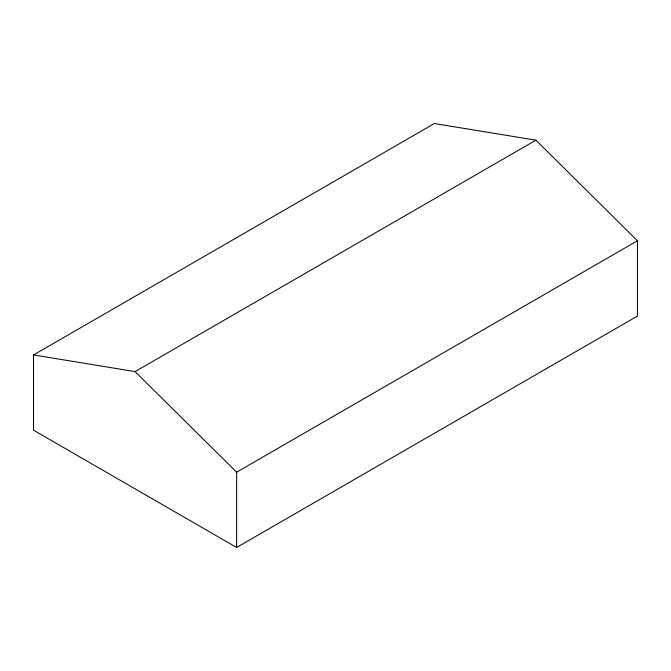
<?xml version="1.0" encoding="UTF-8"?>
<svg xmlns="http://www.w3.org/2000/svg" width="671" height="671" viewBox="0 0 671 671"><rect width="100%" height="100%" fill="white"/><g stroke="black" fill="none" stroke-linecap="round" stroke-linejoin="round"><path stroke-width="1.01" d="M33.55 354.934L434.372 123.531L535.911 140.189L637.45 240.772L637.45 316.066L236.628 547.469L33.55 430.228L33.55 354.934L135.089 371.6L236.628 472.183L236.628 547.469M135.089 371.6L535.911 140.189M236.628 472.183L637.45 240.772"/></g></svg>
